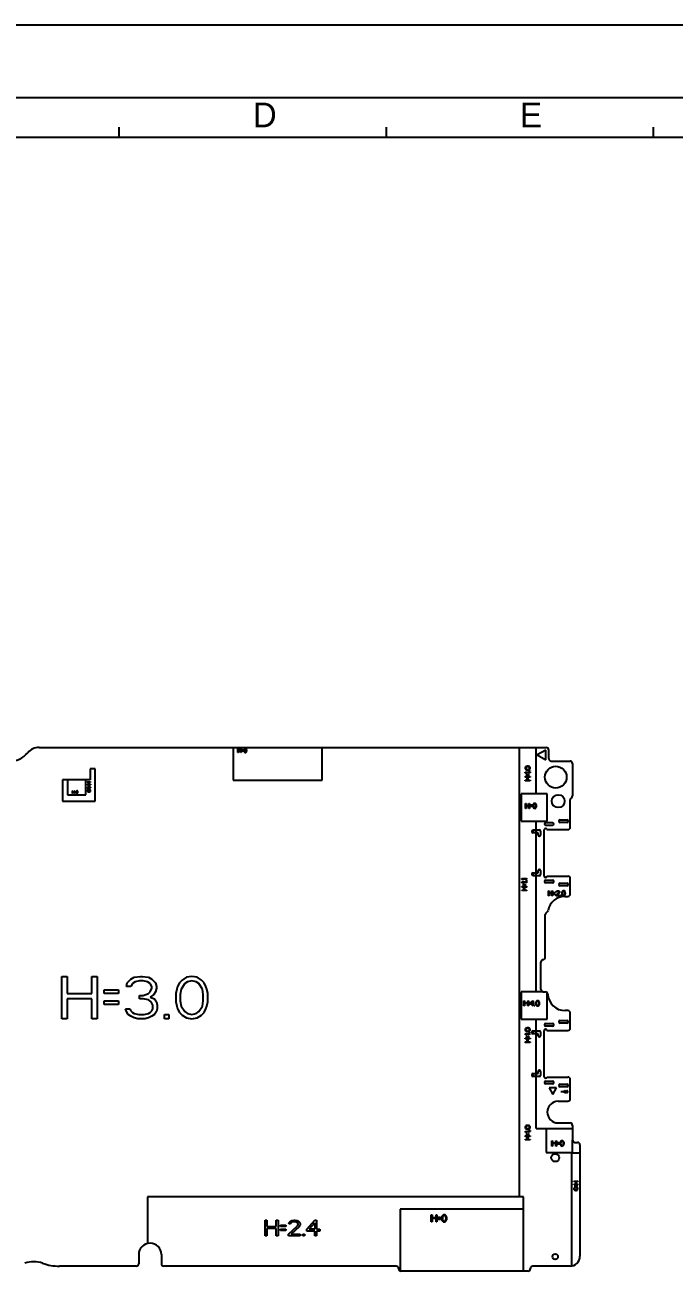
# Model space of a CAD drawing. Header units: millimetres. Extents: x 0 to 594, y 0 to 420.
# Drawn here: x 169.4 to 300.6, y 168.1 to 420 of the extents above; entities that cross this region are included whole.
import ezdxf

# ---------------------------------------------------------------- set-up
doc = ezdxf.new("R2010")
doc.units = ezdxf.units.MM
doc.header["$LTSCALE"] = 32.67
doc.layers.get('0').update_dxf_attribs({"linetype": 'CONTINUOUS'})
doc.styles.add('TEXTSTYLE_2', font='txt')

msp = doc.modelspace()

# ---------------------------------------------------------------- linework, layer by layer
at = {"color": 4, "linetype": 'CONTINUOUS'}
for p, q in [((0, 420), (594, 420)), ((20.42, 405.31), (571.42, 405.31)), ((188.42, 397.31), (188.42, 399.31)), ((242.42, 397.31), (242.42, 399.31)), ((296.42, 397.31), (296.42, 399.31)), ((26.42, 397.31), (564.92, 397.31)), ((212.42, 272.91), (212.42, 273.71)), ((212.42, 273.71), (212.52, 273.71)), ((212.52, 272.91), (212.42, 272.91)), ((212.52, 273.71), (212.52, 273.39)), ((212.52, 273.39), (212.99, 273.39)), ((212.52, 273.29), (212.52, 272.91)), ((212.99, 273.29), (212.52, 273.29)), ((212.99, 273.39), (212.99, 273.71)), ((212.99, 273.71), (213.09, 273.71)), ((212.99, 272.91), (212.99, 273.29)), ((213.09, 272.91), (212.99, 272.91)), ((213.09, 273.71), (213.09, 272.91)), ((213.22, 273.39), (213.22, 273.46)), ((213.22, 273.46), (213.49, 273.46)), ((213.49, 273.39), (213.22, 273.39)), ((213.22, 273.18), (213.22, 273.25)), ((213.22, 273.25), (213.49, 273.25)), ((213.49, 273.18), (213.22, 273.18)), ((213.49, 273.46), (213.49, 273.39)), ((213.49, 273.25), (213.49, 273.18)), ((213.64, 273.47), (213.62, 273.39)), ((213.62, 273.39), (213.62, 273.24)), ((213.62, 273.24), (213.64, 273.15)), ((213.65, 273.52), (213.64, 273.47)), ((213.64, 273.15), (213.65, 273.1)), ((213.69, 273.59), (213.65, 273.52)), ((213.65, 273.1), (213.69, 273.03)), ((213.74, 273.64), (213.69, 273.59)), ((213.69, 273.03), (213.74, 272.98)), ((213.72, 273.47), (213.7, 273.37)), ((213.7, 273.37), (213.7, 273.25)), ((213.7, 273.25), (213.72, 273.15)), ((213.79, 273.58), (213.72, 273.47)), ((213.72, 273.15), (213.79, 273.05)), ((213.82, 273.69), (213.74, 273.64)), ((213.74, 272.98), (213.82, 272.93)), ((213.84, 273.61), (213.79, 273.58)), ((213.79, 273.05), (213.84, 273.01)), ((213.92, 273.71), (213.82, 273.69)), ((213.82, 272.93), (213.92, 272.91)), ((213.92, 273.63), (213.84, 273.61)), ((213.84, 273.01), (213.92, 273)), ((214.02, 273.69), (213.92, 273.71)), ((214, 273.61), (213.92, 273.63)), ((213.92, 273), (214, 273.01)), ((213.92, 272.91), (214.02, 272.93)), ((214.05, 273.58), (214, 273.61)), ((214, 273.01), (214.05, 273.05)), ((214.1, 273.64), (214.02, 273.69)), ((214.02, 272.93), (214.1, 272.98)), ((214.12, 273.47), (214.05, 273.58)), ((214.05, 273.05), (214.12, 273.15)), ((214.15, 273.59), (214.1, 273.64)), ((214.1, 272.98), (214.15, 273.03)), ((214.14, 273.37), (214.12, 273.47)), ((214.12, 273.15), (214.14, 273.25)), ((214.14, 273.25), (214.14, 273.37)), ((214.19, 273.52), (214.15, 273.59)), ((214.15, 273.03), (214.19, 273.1)), ((214.2, 273.47), (214.19, 273.52)), ((214.19, 273.1), (214.2, 273.15)), ((214.22, 273.39), (214.2, 273.47)), ((214.2, 273.15), (214.22, 273.24)), ((214.22, 273.24), (214.22, 273.39)), ((270.51, 269.9), (270.49, 269.78)), ((270.49, 269.78), (270.51, 269.65)), ((270.57, 270.01), (270.51, 269.9)), ((270.51, 269.65), (270.57, 269.55)), ((270.64, 270.07), (270.57, 270.01)), ((270.57, 269.55), (270.64, 269.49)), ((270.62, 269.88), (270.59, 269.78)), ((270.59, 269.78), (270.62, 269.67)), ((270.66, 269.95), (270.62, 269.88)), ((270.62, 269.67), (270.66, 269.61)), ((270.72, 270.11), (270.64, 270.07)), ((270.79, 270.03), (270.66, 269.95)), ((270.66, 269.61), (270.79, 269.53)), ((270.79, 270.13), (270.72, 270.11)), ((270.89, 270.15), (270.79, 270.13)), ((270.91, 270.05), (270.79, 270.03)), ((271.08, 270.15), (270.89, 270.15)), ((271.06, 270.05), (270.91, 270.05)), ((271.19, 270.03), (271.06, 270.05)), ((271.19, 270.13), (271.08, 270.15)), ((271.25, 270.11), (271.19, 270.13)), ((271.32, 269.95), (271.19, 270.03)), ((271.19, 269.53), (271.32, 269.61)), ((271.34, 270.07), (271.25, 270.11)), ((271.36, 269.88), (271.32, 269.95)), ((271.32, 269.61), (271.36, 269.67)), ((271.4, 270.01), (271.34, 270.07)), ((271.34, 269.49), (271.4, 269.55)), ((271.38, 269.78), (271.36, 269.88)), ((271.36, 269.67), (271.38, 269.78)), ((271.47, 269.9), (271.4, 270.01)), ((271.4, 269.55), (271.47, 269.65)), ((271.49, 269.78), (271.47, 269.9)), ((271.47, 269.65), (271.49, 269.78)), ((270.49, 268.97), (271.49, 268.97)), ((270.49, 268.84), (270.49, 268.97)), ((270.64, 268.72), (270.49, 268.84)), ((270.49, 268.05), (271.49, 268.05)), ((270.49, 267.92), (270.49, 268.05)), ((270.89, 267.92), (270.49, 267.92)), ((270.49, 267.34), (270.89, 267.34)), ((270.49, 267.22), (270.49, 267.34)), ((271.49, 267.22), (270.49, 267.22)), ((270.64, 269.49), (270.72, 269.45)), ((270.81, 268.72), (270.64, 268.72)), ((271.49, 268.84), (270.66, 268.84)), ((270.66, 268.84), (270.81, 268.72)), ((270.72, 269.45), (270.79, 269.42)), ((270.79, 269.53), (270.91, 269.51)), ((270.79, 269.42), (270.89, 269.4)), ((270.81, 268.55), (270.89, 268.55)), ((270.81, 268.22), (270.81, 268.55)), ((270.89, 268.22), (270.81, 268.22)), ((270.89, 269.4), (271.08, 269.4)), ((270.89, 268.55), (270.89, 268.22)), ((270.89, 267.34), (270.89, 267.92)), ((270.91, 269.51), (271.06, 269.51)), ((271.49, 267.92), (271.02, 267.92)), ((271.02, 267.92), (271.02, 267.34)), ((271.02, 267.34), (271.49, 267.34)), ((271.06, 269.51), (271.19, 269.53)), ((271.06, 268.55), (271.15, 268.55)), ((271.06, 268.22), (271.06, 268.55)), ((271.15, 268.22), (271.06, 268.22)), ((271.08, 269.4), (271.19, 269.42)), ((271.15, 268.55), (271.15, 268.22)), ((271.19, 269.42), (271.25, 269.45)), ((271.25, 269.45), (271.34, 269.49)), ((271.38, 269.24), (271.49, 269.24)), ((271.38, 269.13), (271.38, 269.24)), ((271.49, 269.13), (271.38, 269.13)), ((271.49, 269.24), (271.49, 269.13)), ((271.49, 268.97), (271.49, 268.84)), ((271.49, 268.05), (271.49, 267.92)), ((271.49, 267.34), (271.49, 267.22)), ((270.54, 262.64), (270.66, 262.64)), ((270.54, 261.64), (270.54, 262.64)), ((270.66, 262.64), (270.66, 262.24)), ((270.66, 262.24), (271.25, 262.24)), ((271.25, 262.11), (270.66, 262.11)), ((270.66, 262.11), (270.66, 261.64)), ((271.25, 262.64), (271.37, 262.64)), ((271.25, 262.24), (271.25, 262.64)), ((271.25, 261.64), (271.25, 262.11)), ((271.37, 262.64), (271.37, 261.64)), ((271.54, 262.32), (271.87, 262.32)), ((271.54, 262.24), (271.54, 262.32)), ((271.87, 262.24), (271.54, 262.24)), ((271.54, 262.07), (271.87, 262.07)), ((271.54, 261.98), (271.54, 262.07)), ((271.87, 261.98), (271.54, 261.98)), ((271.87, 262.32), (271.87, 262.24)), ((271.87, 262.07), (271.87, 261.98)), ((272.06, 262.34), (272.04, 262.24)), ((272.04, 262.24), (272.04, 262.05)), ((272.04, 262.05), (272.06, 261.94)), ((272.08, 262.41), (272.06, 262.34)), ((272.12, 262.49), (272.08, 262.41)), ((272.19, 262.56), (272.12, 262.49)), ((272.16, 262.34), (272.14, 262.22)), ((272.14, 262.22), (272.14, 262.07)), ((272.14, 262.07), (272.16, 261.94)), ((272.25, 262.47), (272.16, 262.34)), ((272.29, 262.62), (272.19, 262.56)), ((272.31, 262.51), (272.25, 262.47)), ((272.41, 262.64), (272.29, 262.62)), ((272.41, 262.54), (272.31, 262.51)), ((272.54, 262.62), (272.41, 262.64)), ((272.52, 262.51), (272.41, 262.54)), ((272.58, 262.47), (272.52, 262.51)), ((272.64, 262.56), (272.54, 262.62)), ((272.66, 262.34), (272.58, 262.47)), ((272.71, 262.49), (272.64, 262.56)), ((272.69, 262.22), (272.66, 262.34)), ((272.66, 261.94), (272.69, 262.07)), ((272.69, 262.07), (272.69, 262.22)), ((272.75, 262.41), (272.71, 262.49)), ((272.77, 262.34), (272.75, 262.41)), ((272.79, 262.24), (272.77, 262.34)), ((272.77, 261.94), (272.79, 262.05)), ((272.79, 262.05), (272.79, 262.24)), ((270.66, 261.64), (270.54, 261.64)), ((271.37, 261.64), (271.25, 261.64)), ((272.06, 261.94), (272.08, 261.88)), ((272.08, 261.88), (272.12, 261.79)), ((272.12, 261.79), (272.19, 261.73)), ((272.16, 261.94), (272.25, 261.81)), ((272.19, 261.73), (272.29, 261.66)), ((272.25, 261.81), (272.31, 261.77)), ((272.29, 261.66), (272.41, 261.64)), ((272.31, 261.77), (272.41, 261.75)), ((272.41, 261.75), (272.52, 261.77)), ((272.41, 261.64), (272.54, 261.66)), ((272.52, 261.77), (272.58, 261.81)), ((272.54, 261.66), (272.64, 261.73)), ((272.58, 261.81), (272.66, 261.94)), ((272.64, 261.73), (272.71, 261.79)), ((272.71, 261.79), (272.75, 261.88)), ((272.75, 261.88), (272.77, 261.94)), ((269.79, 247.45), (270.79, 247.45)), ((269.79, 247.32), (269.79, 247.45)), ((269.94, 247.2), (269.79, 247.32)), ((270.11, 247.2), (269.94, 247.2)), ((270.79, 247.32), (269.96, 247.32)), ((269.96, 247.32), (270.11, 247.2)), ((270.68, 247.03), (270.79, 247.03)), ((270.68, 246.93), (270.68, 247.03)), ((270.79, 246.93), (270.68, 246.93)), ((270.79, 247.45), (270.79, 247.32)), ((270.79, 247.03), (270.79, 246.93)), ((269.79, 246.76), (270.79, 246.76)), ((269.79, 246.63), (269.79, 246.76)), ((269.94, 246.51), (269.79, 246.63)), ((269.79, 245.84), (270.79, 245.84)), ((269.79, 245.72), (269.79, 245.84)), ((270.2, 245.72), (269.79, 245.72)), ((269.79, 245.13), (270.2, 245.13)), ((269.79, 245.01), (269.79, 245.13)), ((270.79, 245.01), (269.79, 245.01)), ((270.11, 246.51), (269.94, 246.51)), ((270.79, 246.63), (269.96, 246.63)), ((269.96, 246.63), (270.11, 246.51)), ((270.11, 246.34), (270.2, 246.34)), ((270.11, 246.01), (270.11, 246.34)), ((270.2, 246.01), (270.11, 246.01)), ((270.2, 246.34), (270.2, 246.01)), ((270.2, 245.13), (270.2, 245.72)), ((270.79, 245.72), (270.32, 245.72)), ((270.32, 245.72), (270.32, 245.13)), ((270.32, 245.13), (270.79, 245.13)), ((270.37, 246.34), (270.45, 246.34)), ((270.37, 246.01), (270.37, 246.34)), ((270.45, 246.01), (270.37, 246.01)), ((270.45, 246.34), (270.45, 246.01)), ((270.79, 246.76), (270.79, 246.63)), ((270.79, 245.84), (270.79, 245.72)), ((270.79, 245.13), (270.79, 245.01)), ((275.18, 244.96), (275.3, 244.96)), ((275.18, 243.96), (275.18, 244.96)), ((275.3, 244.96), (275.3, 244.56)), ((275.3, 244.56), (275.89, 244.56)), ((275.89, 244.43), (275.3, 244.43)), ((275.3, 244.43), (275.3, 243.96)), ((275.89, 244.96), (276.01, 244.96)), ((275.89, 244.56), (275.89, 244.96)), ((275.89, 243.96), (275.89, 244.43)), ((276.01, 244.96), (276.01, 243.96)), ((276.18, 244.64), (276.51, 244.64)), ((276.18, 244.56), (276.18, 244.64)), ((276.51, 244.56), (276.18, 244.56)), ((276.18, 244.39), (276.51, 244.39)), ((276.18, 244.3), (276.18, 244.39)), ((276.51, 244.64), (276.51, 244.56)), ((276.51, 244.39), (276.51, 244.3)), ((276.68, 244.07), (277.26, 244.6)), ((276.7, 244.73), (276.72, 244.81)), ((276.8, 244.73), (276.7, 244.73)), ((276.72, 244.81), (276.8, 244.9)), ((276.8, 244.9), (276.89, 244.94)), ((276.84, 244.79), (276.8, 244.73)), ((276.91, 244.83), (276.84, 244.79)), ((277.36, 244.54), (276.84, 244.07)), ((276.89, 244.94), (277.03, 244.96)), ((277.01, 244.85), (276.91, 244.83)), ((277.09, 244.85), (277.01, 244.85)), ((277.03, 244.96), (277.11, 244.96)), ((277.2, 244.83), (277.09, 244.85)), ((277.11, 244.96), (277.24, 244.94)), ((277.26, 244.79), (277.2, 244.83)), ((277.24, 244.94), (277.32, 244.9)), ((277.3, 244.73), (277.26, 244.79)), ((277.26, 244.6), (277.3, 244.68)), ((277.3, 244.68), (277.3, 244.73)), ((277.32, 244.9), (277.41, 244.81)), ((277.41, 244.6), (277.36, 244.54)), ((277.41, 244.81), (277.43, 244.73)), ((277.43, 244.68), (277.41, 244.6)), ((277.43, 244.73), (277.43, 244.68)), ((277.89, 244.66), (277.86, 244.56)), ((277.86, 244.56), (277.86, 244.37)), ((277.86, 244.37), (277.89, 244.26)), ((277.91, 244.73), (277.89, 244.66)), ((277.95, 244.81), (277.91, 244.73)), ((278.01, 244.88), (277.95, 244.81)), ((277.99, 244.66), (277.97, 244.54)), ((277.97, 244.54), (277.97, 244.39)), ((277.97, 244.39), (277.99, 244.26)), ((278.07, 244.79), (277.99, 244.66)), ((278.11, 244.94), (278.01, 244.88)), ((278.14, 244.83), (278.07, 244.79)), ((278.24, 244.96), (278.11, 244.94)), ((278.24, 244.85), (278.14, 244.83)), ((278.36, 244.94), (278.24, 244.96)), ((278.34, 244.83), (278.24, 244.85)), ((278.41, 244.79), (278.34, 244.83)), ((278.47, 244.88), (278.36, 244.94)), ((278.49, 244.66), (278.41, 244.79)), ((278.53, 244.81), (278.47, 244.88)), ((278.51, 244.54), (278.49, 244.66)), ((278.49, 244.26), (278.51, 244.39)), ((278.51, 244.39), (278.51, 244.54)), ((278.57, 244.73), (278.53, 244.81)), ((278.59, 244.66), (278.57, 244.73)), ((278.61, 244.56), (278.59, 244.66)), ((278.59, 244.26), (278.61, 244.37)), ((278.61, 244.37), (278.61, 244.56)), ((275.3, 243.96), (275.18, 243.96)), ((276.01, 243.96), (275.89, 243.96)), ((276.51, 244.3), (276.18, 244.3)), ((276.68, 243.96), (276.68, 244.07)), ((277.43, 243.96), (276.68, 243.96)), ((276.84, 244.07), (277.43, 244.07)), ((277.43, 244.07), (277.43, 243.96)), ((277.59, 244.07), (277.7, 244.07)), ((277.59, 243.96), (277.59, 244.07)), ((277.7, 243.96), (277.59, 243.96)), ((277.7, 244.07), (277.7, 243.96)), ((277.89, 244.26), (277.91, 244.2)), ((277.91, 244.2), (277.95, 244.11)), ((277.95, 244.11), (278.01, 244.05)), ((277.99, 244.26), (278.07, 244.13)), ((278.01, 244.05), (278.11, 243.98)), ((278.07, 244.13), (278.14, 244.09)), ((278.11, 243.98), (278.24, 243.96)), ((278.14, 244.09), (278.24, 244.07)), ((278.24, 244.07), (278.34, 244.09)), ((278.24, 243.96), (278.36, 243.98)), ((278.34, 244.09), (278.41, 244.13)), ((278.36, 243.98), (278.47, 244.05)), ((278.41, 244.13), (278.49, 244.26)), ((278.47, 244.05), (278.53, 244.11)), ((278.53, 244.11), (278.57, 244.2)), ((278.57, 244.2), (278.59, 244.26)), ((176.81, 227.67), (177.88, 227.67)), ((176.81, 219.09), (176.81, 227.67)), ((177.88, 227.67), (177.88, 224.2)), ((182.89, 227.67), (183.96, 227.67)), ((182.89, 224.2), (182.89, 227.67)), ((183.96, 227.67), (183.96, 219.09)), ((190.04, 226.39), (190.75, 227.12)), ((190.75, 227.12), (191.47, 227.49)), ((191.47, 227.49), (192.72, 227.67)), ((192.54, 226.76), (191.64, 226.58)), ((193.25, 226.76), (192.54, 226.76)), ((192.72, 227.67), (193.07, 227.67)), ((193.07, 227.67), (194.33, 227.49)), ((194.15, 226.58), (193.25, 226.76)), ((194.33, 227.49), (195.04, 227.12)), ((195.04, 227.12), (195.76, 226.39)), ((201.12, 226.94), (200.58, 226.39)), ((202.01, 227.49), (201.12, 226.94)), ((203.08, 227.67), (202.01, 227.49)), ((203.08, 226.76), (202.19, 226.58)), ((204.16, 227.49), (203.08, 227.67)), ((203.98, 226.58), (203.08, 226.76)), ((205.05, 226.94), (204.16, 227.49)), ((205.59, 226.39), (205.05, 226.94)), ((177.88, 224.2), (182.89, 224.2)), ((185.39, 224.93), (188.25, 224.93)), ((185.39, 224.2), (185.39, 224.93)), ((188.25, 224.2), (185.39, 224.2)), ((188.25, 224.93), (188.25, 224.2)), ((189.86, 225.66), (190.04, 226.39)), ((190.75, 225.66), (189.86, 225.66)), ((191.11, 226.21), (190.75, 225.66)), ((191.64, 226.58), (191.11, 226.21)), ((193.25, 223.84), (194.33, 224.2)), ((194.68, 226.21), (194.15, 226.58)), ((194.33, 224.2), (194.68, 224.57)), ((195.04, 225.66), (194.68, 226.21)), ((194.68, 224.57), (195.04, 225.3)), ((195.04, 225.3), (195.04, 225.66)), ((195.76, 224.57), (195.4, 224.02)), ((195.76, 226.39), (195.93, 225.66)), ((195.93, 225.3), (195.76, 224.57)), ((195.93, 225.66), (195.93, 225.3)), ((200.05, 225.11), (199.87, 224.2)), ((199.87, 224.2), (199.87, 222.56)), ((200.22, 225.66), (200.05, 225.11)), ((200.58, 226.39), (200.22, 225.66)), ((200.94, 225.11), (200.76, 224.02)), ((201.65, 226.21), (200.94, 225.11)), ((202.19, 226.58), (201.65, 226.21)), ((204.51, 226.21), (203.98, 226.58)), ((205.23, 225.11), (204.51, 226.21)), ((205.41, 224.02), (205.23, 225.11)), ((205.94, 225.66), (205.59, 226.39)), ((206.12, 225.11), (205.94, 225.66)), ((206.3, 224.2), (206.12, 225.11)), ((206.3, 222.56), (206.3, 224.2)), ((182.89, 223.11), (177.88, 223.11)), ((177.88, 223.11), (177.88, 219.09)), ((182.89, 219.09), (182.89, 223.11)), ((185.39, 222.74), (188.25, 222.74)), ((185.39, 222.01), (185.39, 222.74)), ((188.25, 222.01), (185.39, 222.01)), ((188.25, 222.74), (188.25, 222.01)), ((192.54, 223.84), (193.25, 223.84)), ((192.54, 223.11), (192.54, 223.84)), ((193.25, 223.11), (192.54, 223.11)), ((194.33, 222.92), (193.25, 223.11)), ((194.86, 222.56), (194.33, 222.92)), ((195.4, 224.02), (194.68, 223.47)), ((194.68, 223.47), (195.58, 223.11)), ((195.22, 221.83), (194.86, 222.56)), ((195.22, 221.1), (195.22, 221.83)), ((195.58, 223.11), (195.93, 222.56)), ((195.93, 222.56), (196.11, 221.83)), ((196.11, 221.83), (196.11, 221.1)), ((199.87, 222.56), (200.05, 221.65)), ((200.76, 224.02), (200.76, 222.74)), ((200.76, 222.74), (200.94, 221.65)), ((205.23, 221.65), (205.41, 222.74)), ((205.41, 222.74), (205.41, 224.02)), ((206.12, 221.65), (206.3, 222.56)), ((270.24, 222.76), (270.37, 222.76)), ((270.24, 221.69), (270.24, 222.76)), ((270.37, 221.69), (270.24, 221.69)), ((270.37, 222.76), (270.37, 222.33)), ((270.37, 222.33), (271, 222.33)), ((271, 222.19), (270.37, 222.19)), ((270.37, 222.19), (270.37, 221.69)), ((271, 222.76), (271.14, 222.76)), ((271, 222.33), (271, 222.76)), ((271, 221.69), (271, 222.19)), ((271.14, 221.69), (271, 221.69)), ((271.14, 222.76), (271.14, 221.69)), ((271.31, 222.42), (271.67, 222.42)), ((271.31, 222.33), (271.31, 222.42)), ((271.67, 222.33), (271.31, 222.33)), ((271.31, 222.15), (271.67, 222.15)), ((271.31, 222.05), (271.31, 222.15)), ((271.67, 222.05), (271.31, 222.05)), ((271.67, 222.42), (271.67, 222.33)), ((271.67, 222.15), (271.67, 222.05)), ((271.85, 222.6), (271.99, 222.76)), ((271.85, 222.42), (271.85, 222.6)), ((271.99, 222.58), (271.85, 222.42)), ((271.99, 222.76), (272.12, 222.76)), ((271.99, 221.69), (271.99, 222.58)), ((272.12, 221.69), (271.99, 221.69)), ((272.12, 222.76), (272.12, 221.69)), ((272.3, 221.8), (272.41, 221.8)), ((272.3, 221.69), (272.3, 221.8)), ((272.41, 221.69), (272.3, 221.69)), ((272.41, 221.8), (272.41, 221.69)), ((272.61, 222.44), (272.59, 222.33)), ((272.59, 222.33), (272.59, 222.12)), ((272.59, 222.12), (272.61, 222.01)), ((272.63, 222.51), (272.61, 222.44)), ((272.61, 222.01), (272.63, 221.94)), ((272.68, 222.6), (272.63, 222.51)), ((272.63, 221.94), (272.68, 221.85)), ((272.75, 222.67), (272.68, 222.6)), ((272.68, 221.85), (272.75, 221.78)), ((272.72, 222.44), (272.7, 222.31)), ((272.7, 222.31), (272.7, 222.15)), ((272.7, 222.15), (272.72, 222.01)), ((272.81, 222.58), (272.72, 222.44)), ((272.72, 222.01), (272.81, 221.87)), ((272.86, 222.74), (272.75, 222.67)), ((272.75, 221.78), (272.86, 221.71)), ((272.88, 222.63), (272.81, 222.58)), ((272.81, 221.87), (272.88, 221.83)), ((272.99, 222.76), (272.86, 222.74)), ((272.86, 221.71), (272.99, 221.69)), ((272.99, 222.65), (272.88, 222.63)), ((272.88, 221.83), (272.99, 221.8)), ((273.13, 222.74), (272.99, 222.76)), ((273.1, 222.63), (272.99, 222.65)), ((272.99, 221.8), (273.1, 221.83)), ((272.99, 221.69), (273.13, 221.71)), ((273.17, 222.58), (273.1, 222.63)), ((273.1, 221.83), (273.17, 221.87)), ((273.24, 222.67), (273.13, 222.74)), ((273.13, 221.71), (273.24, 221.78)), ((273.26, 222.44), (273.17, 222.58)), ((273.17, 221.87), (273.26, 222.01)), ((273.31, 222.6), (273.24, 222.67)), ((273.24, 221.78), (273.31, 221.85)), ((273.28, 222.31), (273.26, 222.44)), ((273.26, 222.01), (273.28, 222.15)), ((273.28, 222.15), (273.28, 222.31)), ((273.35, 222.51), (273.31, 222.6)), ((273.31, 221.85), (273.35, 221.94)), ((273.37, 222.44), (273.35, 222.51)), ((273.35, 221.94), (273.37, 222.01)), ((273.4, 222.33), (273.37, 222.44)), ((273.37, 222.01), (273.4, 222.12)), ((273.4, 222.12), (273.4, 222.33)), ((189.68, 221.1), (190.57, 221.1)), ((189.86, 220.55), (189.68, 221.1)), ((190.21, 220), (189.86, 220.55)), ((190.75, 219.64), (190.21, 220)), ((190.57, 221.1), (190.75, 220.73)), ((190.75, 220.73), (191.11, 220.37)), ((191.47, 219.27), (190.75, 219.64)), ((191.11, 220.37), (191.47, 220.19)), ((191.47, 220.19), (192.36, 220)), ((192.18, 219.09), (191.47, 219.27)), ((192.36, 220), (193.43, 220)), ((193.43, 220), (194.33, 220.19)), ((194.33, 219.27), (193.61, 219.09)), ((194.33, 220.19), (194.68, 220.37)), ((195.04, 219.64), (194.33, 219.27)), ((194.68, 220.37), (195.04, 220.73)), ((195.04, 220.73), (195.22, 221.1)), ((195.58, 220), (195.04, 219.64)), ((195.93, 220.55), (195.58, 220)), ((196.11, 221.1), (195.93, 220.55)), ((197.54, 220), (198.44, 220)), ((197.54, 219.09), (197.54, 220)), ((198.44, 220), (198.44, 219.09)), ((200.05, 221.65), (200.22, 221.1)), ((200.22, 221.1), (200.58, 220.37)), ((200.58, 220.37), (201.12, 219.82)), ((200.94, 221.65), (201.65, 220.55)), ((201.12, 219.82), (202.01, 219.27)), ((201.65, 220.55), (202.19, 220.19)), ((202.01, 219.27), (203.08, 219.09)), ((202.19, 220.19), (203.08, 220)), ((203.08, 220), (203.98, 220.19)), ((203.08, 219.09), (204.16, 219.27)), ((203.98, 220.19), (204.51, 220.55)), ((204.16, 219.27), (205.05, 219.82)), ((204.51, 220.55), (205.23, 221.65)), ((205.05, 219.82), (205.59, 220.37)), ((205.59, 220.37), (205.94, 221.1)), ((205.94, 221.1), (206.12, 221.65)), ((177.88, 219.09), (176.81, 219.09)), ((183.96, 219.09), (182.89, 219.09)), ((193.61, 219.09), (192.18, 219.09)), ((198.44, 219.09), (197.54, 219.09)), ((270.51, 217.02), (270.49, 216.9)), ((270.49, 216.9), (270.51, 216.77)), ((270.57, 217.12), (270.51, 217.02)), ((270.51, 216.77), (270.57, 216.67)), ((270.64, 217.19), (270.57, 217.12)), ((270.57, 216.67), (270.64, 216.6)), ((270.62, 217), (270.59, 216.9)), ((270.59, 216.9), (270.62, 216.79)), ((270.66, 217.06), (270.62, 217)), ((270.62, 216.79), (270.66, 216.73)), ((270.72, 217.23), (270.64, 217.19)), ((270.79, 217.15), (270.66, 217.06)), ((270.66, 216.73), (270.79, 216.65)), ((270.79, 217.25), (270.72, 217.23)), ((270.89, 217.27), (270.79, 217.25)), ((270.91, 217.17), (270.79, 217.15)), ((270.79, 216.65), (270.91, 216.62)), ((271.08, 217.27), (270.89, 217.27)), ((271.06, 217.17), (270.91, 217.17)), ((271.19, 217.15), (271.06, 217.17)), ((271.06, 216.62), (271.19, 216.65)), ((271.19, 217.25), (271.08, 217.27)), ((271.25, 217.23), (271.19, 217.25)), ((271.32, 217.06), (271.19, 217.15)), ((271.19, 216.65), (271.32, 216.73)), ((271.34, 217.19), (271.25, 217.23)), ((271.36, 217), (271.32, 217.06)), ((271.32, 216.73), (271.36, 216.79)), ((271.4, 217.12), (271.34, 217.19)), ((271.34, 216.6), (271.4, 216.67)), ((271.38, 216.9), (271.36, 217)), ((271.36, 216.79), (271.38, 216.9)), ((271.47, 217.02), (271.4, 217.12)), ((271.4, 216.67), (271.47, 216.77)), ((271.49, 216.9), (271.47, 217.02)), ((271.47, 216.77), (271.49, 216.9)), ((270.49, 216.08), (271.49, 216.08)), ((270.49, 215.96), (270.49, 216.08)), ((270.64, 215.83), (270.49, 215.96)), ((270.49, 215.17), (271.49, 215.17)), ((270.49, 215.04), (270.49, 215.17)), ((270.89, 215.04), (270.49, 215.04)), ((270.49, 214.46), (270.89, 214.46)), ((270.49, 214.33), (270.49, 214.46)), ((271.49, 214.33), (270.49, 214.33)), ((270.64, 216.6), (270.72, 216.56)), ((270.81, 215.83), (270.64, 215.83)), ((271.49, 215.96), (270.66, 215.96)), ((270.66, 215.96), (270.81, 215.83)), ((270.72, 216.56), (270.79, 216.54)), ((270.79, 216.54), (270.89, 216.52)), ((270.81, 215.67), (270.89, 215.67)), ((270.81, 215.33), (270.81, 215.67)), ((270.89, 215.33), (270.81, 215.33)), ((270.89, 216.52), (271.08, 216.52)), ((270.89, 215.67), (270.89, 215.33)), ((270.89, 214.46), (270.89, 215.04)), ((270.91, 216.62), (271.06, 216.62)), ((271.49, 215.04), (271.02, 215.04)), ((271.02, 215.04), (271.02, 214.46)), ((271.02, 214.46), (271.49, 214.46)), ((271.06, 215.67), (271.15, 215.67)), ((271.06, 215.33), (271.06, 215.67)), ((271.15, 215.33), (271.06, 215.33)), ((271.08, 216.52), (271.19, 216.54)), ((271.15, 215.67), (271.15, 215.33)), ((271.19, 216.54), (271.25, 216.56)), ((271.25, 216.56), (271.34, 216.6)), ((271.38, 216.35), (271.49, 216.35)), ((271.38, 216.25), (271.38, 216.35)), ((271.49, 216.25), (271.38, 216.25)), ((271.49, 216.35), (271.49, 216.25)), ((271.49, 216.08), (271.49, 215.96)), ((271.49, 215.17), (271.49, 215.04)), ((271.49, 214.46), (271.49, 214.33)), ((277.88, 204.54), (277.92, 204.54)), ((277.88, 204.19), (277.88, 204.54)), ((277.92, 204.19), (277.88, 204.19)), ((277.92, 204.54), (277.92, 204.4)), ((277.92, 204.4), (278.13, 204.4)), ((278.13, 204.36), (277.92, 204.36)), ((277.92, 204.36), (277.92, 204.19)), ((278.13, 204.54), (278.17, 204.54)), ((278.13, 204.4), (278.13, 204.54)), ((278.13, 204.19), (278.13, 204.36)), ((278.17, 204.19), (278.13, 204.19)), ((278.17, 204.54), (278.17, 204.19)), ((278.23, 204.43), (278.35, 204.43)), ((278.23, 204.4), (278.23, 204.43)), ((278.35, 204.4), (278.23, 204.4)), ((278.23, 204.34), (278.35, 204.34)), ((278.23, 204.31), (278.23, 204.34)), ((278.35, 204.31), (278.23, 204.31)), ((278.35, 204.43), (278.35, 204.4)), ((278.35, 204.34), (278.35, 204.31)), ((278.41, 204.46), (278.42, 204.49)), ((278.45, 204.46), (278.41, 204.46)), ((278.41, 204.23), (278.61, 204.42)), ((278.41, 204.19), (278.41, 204.23)), ((278.67, 204.19), (278.41, 204.19)), ((278.42, 204.49), (278.45, 204.52)), ((278.45, 204.52), (278.48, 204.54)), ((278.46, 204.48), (278.45, 204.46)), ((278.49, 204.5), (278.46, 204.48)), ((278.65, 204.39), (278.46, 204.23)), ((278.46, 204.23), (278.67, 204.23)), ((278.48, 204.54), (278.53, 204.54)), ((278.52, 204.51), (278.49, 204.5)), ((278.55, 204.51), (278.52, 204.51)), ((278.53, 204.54), (278.56, 204.54)), ((278.59, 204.5), (278.55, 204.51)), ((278.56, 204.54), (278.6, 204.54)), ((278.61, 204.48), (278.59, 204.5)), ((278.6, 204.54), (278.63, 204.52)), ((278.63, 204.46), (278.61, 204.48)), ((278.61, 204.42), (278.63, 204.45)), ((278.63, 204.52), (278.66, 204.49)), ((278.63, 204.45), (278.63, 204.46)), ((278.66, 204.42), (278.65, 204.39)), ((278.66, 204.49), (278.67, 204.46)), ((278.67, 204.45), (278.66, 204.42)), ((278.67, 204.46), (278.67, 204.45)), ((278.67, 204.23), (278.67, 204.19)), ((278.73, 204.23), (278.77, 204.23)), ((278.73, 204.19), (278.73, 204.23)), ((278.77, 204.19), (278.73, 204.19)), ((278.77, 204.23), (278.77, 204.19)), ((278.84, 204.46), (278.83, 204.44)), ((278.83, 204.44), (278.83, 204.4)), ((278.83, 204.4), (278.83, 204.33)), ((278.83, 204.33), (278.83, 204.3)), ((278.83, 204.3), (278.84, 204.27)), ((278.86, 204.49), (278.84, 204.46)), ((278.84, 204.27), (278.86, 204.24)), ((278.88, 204.51), (278.86, 204.49)), ((278.87, 204.44), (278.86, 204.39)), ((278.86, 204.39), (278.86, 204.34)), ((278.86, 204.34), (278.87, 204.3)), ((278.86, 204.24), (278.88, 204.22)), ((278.9, 204.48), (278.87, 204.44)), ((278.87, 204.3), (278.9, 204.25)), ((278.91, 204.54), (278.88, 204.51)), ((278.88, 204.22), (278.91, 204.2)), ((278.92, 204.5), (278.9, 204.48)), ((278.9, 204.25), (278.92, 204.24)), ((278.96, 204.54), (278.91, 204.54)), ((278.91, 204.2), (278.96, 204.19)), ((278.96, 204.51), (278.92, 204.5)), ((278.92, 204.24), (278.96, 204.23)), ((279, 204.54), (278.96, 204.54)), ((279, 204.5), (278.96, 204.51)), ((278.96, 204.23), (279, 204.24)), ((278.96, 204.19), (279, 204.2)), ((279.04, 204.51), (279, 204.54)), ((279.02, 204.48), (279, 204.5)), ((279, 204.24), (279.02, 204.25)), ((279, 204.2), (279.04, 204.22)), ((279.05, 204.44), (279.02, 204.48)), ((279.02, 204.25), (279.05, 204.3)), ((279.06, 204.49), (279.04, 204.51)), ((279.04, 204.22), (279.06, 204.24)), ((279.05, 204.39), (279.05, 204.44)), ((279.05, 204.34), (279.05, 204.39)), ((279.05, 204.3), (279.05, 204.34)), ((279.08, 204.46), (279.06, 204.49)), ((279.06, 204.24), (279.08, 204.27)), ((279.08, 204.44), (279.08, 204.46)), ((279.09, 204.4), (279.08, 204.44)), ((279.08, 204.3), (279.09, 204.33)), ((279.08, 204.27), (279.08, 204.3)), ((279.09, 204.33), (279.09, 204.4)), ((270.51, 197.29), (270.49, 197.17)), ((270.49, 197.17), (270.51, 197.04)), ((270.57, 197.39), (270.51, 197.29)), ((270.51, 197.04), (270.57, 196.94)), ((270.64, 197.46), (270.57, 197.39)), ((270.57, 196.94), (270.64, 196.87)), ((270.62, 197.27), (270.59, 197.17)), ((270.59, 197.17), (270.62, 197.06)), ((270.66, 197.33), (270.62, 197.27)), ((270.62, 197.06), (270.66, 197)), ((270.72, 197.5), (270.64, 197.46)), ((270.64, 196.87), (270.72, 196.83)), ((270.79, 197.42), (270.66, 197.33)), ((270.66, 197), (270.79, 196.92)), ((270.79, 197.52), (270.72, 197.5)), ((270.72, 196.83), (270.79, 196.81)), ((270.89, 197.54), (270.79, 197.52)), ((270.91, 197.44), (270.79, 197.42)), ((270.79, 196.92), (270.91, 196.89)), ((270.79, 196.81), (270.89, 196.79)), ((271.08, 197.54), (270.89, 197.54)), ((270.89, 196.79), (271.08, 196.79)), ((271.06, 197.44), (270.91, 197.44)), ((270.91, 196.89), (271.06, 196.89)), ((271.19, 197.42), (271.06, 197.44)), ((271.06, 196.89), (271.19, 196.92)), ((271.19, 197.52), (271.08, 197.54)), ((271.08, 196.79), (271.19, 196.81)), ((271.25, 197.5), (271.19, 197.52)), ((271.32, 197.33), (271.19, 197.42)), ((271.19, 196.92), (271.32, 197)), ((271.19, 196.81), (271.25, 196.83)), ((271.34, 197.46), (271.25, 197.5)), ((271.25, 196.83), (271.34, 196.87)), ((271.36, 197.27), (271.32, 197.33)), ((271.32, 197), (271.36, 197.06)), ((271.4, 197.39), (271.34, 197.46)), ((271.34, 196.87), (271.4, 196.94)), ((271.38, 197.17), (271.36, 197.27)), ((271.36, 197.06), (271.38, 197.17)), ((271.38, 196.62), (271.49, 196.62)), ((271.38, 196.52), (271.38, 196.62)), ((271.49, 196.52), (271.38, 196.52)), ((271.47, 197.29), (271.4, 197.39)), ((271.4, 196.94), (271.47, 197.04)), ((271.49, 197.17), (271.47, 197.29)), ((271.47, 197.04), (271.49, 197.17)), ((271.49, 196.62), (271.49, 196.52)), ((270.49, 196.35), (271.49, 196.35)), ((270.49, 196.23), (270.49, 196.35)), ((270.64, 196.1), (270.49, 196.23)), ((270.49, 195.44), (271.49, 195.44)), ((270.49, 195.31), (270.49, 195.44)), ((270.89, 195.31), (270.49, 195.31)), ((270.49, 194.73), (270.89, 194.73)), ((270.49, 194.6), (270.49, 194.73)), ((271.49, 194.6), (270.49, 194.6)), ((270.81, 196.1), (270.64, 196.1)), ((271.49, 196.23), (270.66, 196.23)), ((270.66, 196.23), (270.81, 196.1)), ((270.81, 195.94), (270.89, 195.94)), ((270.81, 195.6), (270.81, 195.94)), ((270.89, 195.6), (270.81, 195.6)), ((270.89, 195.94), (270.89, 195.6)), ((270.89, 194.73), (270.89, 195.31)), ((271.49, 195.31), (271.02, 195.31)), ((271.02, 195.31), (271.02, 194.73)), ((271.02, 194.73), (271.49, 194.73)), ((271.06, 195.94), (271.15, 195.94)), ((271.06, 195.6), (271.06, 195.94)), ((271.15, 195.6), (271.06, 195.6)), ((271.15, 195.94), (271.15, 195.6)), ((271.49, 196.35), (271.49, 196.23)), ((271.49, 195.44), (271.49, 195.31)), ((271.49, 194.73), (271.49, 194.6)), ((275.9, 194.45), (276.03, 194.45)), ((275.9, 193.36), (275.9, 194.45)), ((276.03, 194.45), (276.03, 194.01)), ((276.03, 194.01), (276.67, 194.01)), ((276.67, 194.45), (276.81, 194.45)), ((276.67, 194.01), (276.67, 194.45)), ((276.81, 194.45), (276.81, 193.36)), ((276.99, 194.1), (277.35, 194.1)), ((276.99, 194.01), (276.99, 194.1)), ((277.35, 194.01), (276.99, 194.01)), ((277.35, 194.1), (277.35, 194.01)), ((277.55, 194.13), (277.53, 194.01)), ((277.53, 194.01), (277.53, 193.8)), ((277.58, 194.2), (277.55, 194.13)), ((277.62, 194.29), (277.58, 194.2)), ((277.69, 194.36), (277.62, 194.29)), ((277.67, 194.13), (277.65, 193.99)), ((277.65, 193.99), (277.65, 193.83)), ((277.76, 194.27), (277.67, 194.13)), ((277.8, 194.43), (277.69, 194.36)), ((277.83, 194.31), (277.76, 194.27)), ((277.94, 194.45), (277.8, 194.43)), ((277.94, 194.34), (277.83, 194.31)), ((278.08, 194.43), (277.94, 194.45)), ((278.05, 194.31), (277.94, 194.34)), ((278.12, 194.27), (278.05, 194.31)), ((278.19, 194.36), (278.08, 194.43)), ((278.21, 194.13), (278.12, 194.27)), ((278.26, 194.29), (278.19, 194.36)), ((278.24, 193.99), (278.21, 194.13)), ((278.24, 193.83), (278.24, 193.99)), ((278.3, 194.2), (278.26, 194.29)), ((278.33, 194.13), (278.3, 194.2)), ((278.35, 194.01), (278.33, 194.13)), ((278.35, 193.8), (278.35, 194.01)), ((276.03, 193.36), (275.9, 193.36)), ((276.67, 193.87), (276.03, 193.87)), ((276.03, 193.87), (276.03, 193.36)), ((276.67, 193.36), (276.67, 193.87)), ((276.81, 193.36), (276.67, 193.36)), ((276.99, 193.83), (277.35, 193.83)), ((276.99, 193.73), (276.99, 193.83)), ((277.35, 193.73), (276.99, 193.73)), ((277.35, 193.83), (277.35, 193.73)), ((277.53, 193.8), (277.55, 193.69)), ((277.55, 193.69), (277.58, 193.62)), ((277.58, 193.62), (277.62, 193.53)), ((277.62, 193.53), (277.69, 193.46)), ((277.65, 193.83), (277.67, 193.69)), ((277.67, 193.69), (277.76, 193.55)), ((277.69, 193.46), (277.8, 193.39)), ((277.76, 193.55), (277.83, 193.5)), ((277.8, 193.39), (277.94, 193.36)), ((277.83, 193.5), (277.94, 193.48)), ((277.94, 193.48), (278.05, 193.5)), ((277.94, 193.36), (278.08, 193.39)), ((278.05, 193.5), (278.12, 193.55)), ((278.08, 193.39), (278.19, 193.46)), ((278.12, 193.55), (278.21, 193.69)), ((278.19, 193.46), (278.26, 193.53)), ((278.21, 193.69), (278.24, 193.83)), ((278.26, 193.53), (278.3, 193.62)), ((278.3, 193.62), (278.33, 193.69)), ((278.33, 193.69), (278.35, 193.8)), ((280.33, 186.29), (281.16, 186.29)), ((280.33, 186.19), (280.33, 186.29)), ((280.71, 186.19), (280.33, 186.19)), ((280.33, 185.7), (280.71, 185.7)), ((280.33, 185.6), (280.33, 185.7)), ((281.16, 185.6), (280.33, 185.6)), ((280.34, 184.84), (280.33, 184.73)), ((280.33, 184.73), (280.34, 184.63)), ((280.4, 184.92), (280.34, 184.84)), ((280.34, 184.63), (280.4, 184.54)), ((280.45, 184.98), (280.4, 184.92)), ((280.4, 184.54), (280.45, 184.49)), ((280.43, 184.82), (280.41, 184.73)), ((280.41, 184.73), (280.43, 184.65)), ((280.47, 184.87), (280.43, 184.82)), ((280.43, 184.65), (280.47, 184.6)), ((280.52, 185.01), (280.45, 184.98)), ((280.45, 184.49), (280.52, 184.46)), ((280.57, 184.94), (280.47, 184.87)), ((280.47, 184.6), (280.57, 184.53)), ((280.57, 185.03), (280.52, 185.01)), ((280.52, 184.46), (280.57, 184.44)), ((280.66, 185.05), (280.57, 185.03)), ((280.68, 184.96), (280.57, 184.94)), ((280.57, 184.53), (280.68, 184.51)), ((280.57, 184.44), (280.66, 184.42)), ((280.61, 185.46), (280.68, 185.46)), ((280.61, 185.18), (280.61, 185.46)), ((280.68, 185.18), (280.61, 185.18)), ((280.82, 185.05), (280.66, 185.05)), ((280.66, 184.42), (280.82, 184.42)), ((280.68, 185.46), (280.68, 185.18)), ((280.8, 184.96), (280.68, 184.96)), ((280.68, 184.51), (280.8, 184.51)), ((280.71, 185.7), (280.71, 186.19)), ((280.91, 184.94), (280.8, 184.96)), ((280.8, 184.51), (280.91, 184.53)), ((281.16, 186.19), (280.82, 186.19)), ((280.82, 186.19), (280.82, 185.7)), ((280.82, 185.7), (281.16, 185.7)), ((280.82, 185.46), (280.89, 185.46)), ((280.82, 185.18), (280.82, 185.46)), ((280.89, 185.18), (280.82, 185.18)), ((280.91, 185.03), (280.82, 185.05)), ((280.82, 184.42), (280.91, 184.44)), ((280.89, 185.46), (280.89, 185.18)), ((280.96, 185.01), (280.91, 185.03)), ((281.02, 184.87), (280.91, 184.94)), ((280.91, 184.53), (281.02, 184.6)), ((280.91, 184.44), (280.96, 184.46)), ((281.03, 184.98), (280.96, 185.01)), ((280.96, 184.46), (281.03, 184.49)), ((281.05, 184.82), (281.02, 184.87)), ((281.02, 184.6), (281.05, 184.65)), ((281.09, 184.92), (281.03, 184.98)), ((281.03, 184.49), (281.09, 184.54)), ((281.07, 184.73), (281.05, 184.82)), ((281.05, 184.65), (281.07, 184.73)), ((281.14, 184.84), (281.09, 184.92)), ((281.09, 184.54), (281.14, 184.63)), ((281.16, 184.73), (281.14, 184.84)), ((281.14, 184.63), (281.16, 184.73)), ((281.16, 186.29), (281.16, 186.19)), ((281.16, 185.7), (281.16, 185.6)), ((251.48, 179.47), (251.65, 179.47)), ((251.48, 178.06), (251.48, 179.47)), ((251.65, 179.47), (251.65, 178.9)), ((251.65, 178.9), (252.47, 178.9)), ((252.47, 179.47), (252.65, 179.47)), ((252.47, 178.9), (252.47, 179.47)), ((252.65, 179.47), (252.65, 178.06)), ((252.89, 179.02), (253.36, 179.02)), ((252.89, 178.9), (252.89, 179.02)), ((253.36, 178.9), (252.89, 178.9)), ((253.36, 179.02), (253.36, 178.9)), ((253.62, 179.05), (253.59, 178.9)), ((253.59, 178.9), (253.59, 178.63)), ((253.65, 179.14), (253.62, 179.05)), ((253.71, 179.26), (253.65, 179.14)), ((253.8, 179.35), (253.71, 179.26)), ((253.77, 179.05), (253.74, 178.87)), ((253.74, 178.87), (253.74, 178.66)), ((253.88, 179.23), (253.77, 179.05)), ((253.94, 179.44), (253.8, 179.35)), ((253.97, 179.29), (253.88, 179.23)), ((254.12, 179.47), (253.94, 179.44)), ((254.12, 179.32), (253.97, 179.29)), ((254.3, 179.44), (254.12, 179.47)), ((254.27, 179.29), (254.12, 179.32)), ((254.35, 179.23), (254.27, 179.29)), ((254.44, 179.35), (254.3, 179.44)), ((254.47, 179.05), (254.35, 179.23)), ((254.53, 179.26), (254.44, 179.35)), ((254.5, 178.87), (254.47, 179.05)), ((254.5, 178.66), (254.5, 178.87)), ((254.59, 179.14), (254.53, 179.26)), ((254.62, 179.05), (254.59, 179.14)), ((254.65, 178.9), (254.62, 179.05)), ((254.65, 178.63), (254.65, 178.9)), ((217.9, 178.37), (218.29, 178.37)), ((217.9, 175.22), (217.9, 178.37)), ((218.29, 178.37), (218.29, 177.1)), ((218.29, 177.1), (220.13, 177.1)), ((220.13, 176.7), (218.29, 176.7)), ((218.29, 176.7), (218.29, 175.22)), ((220.13, 178.37), (220.52, 178.37)), ((220.13, 177.1), (220.13, 178.37)), ((220.13, 175.22), (220.13, 176.7)), ((220.52, 178.37), (220.52, 175.22)), ((221.05, 177.37), (222.1, 177.37)), ((221.05, 177.1), (221.05, 177.37)), ((222.1, 177.1), (221.05, 177.1)), ((221.05, 176.56), (222.1, 176.56)), ((221.05, 176.29), (221.05, 176.56)), ((222.1, 177.37), (222.1, 177.1)), ((222.1, 176.56), (222.1, 176.29)), ((222.62, 175.56), (224.46, 177.23)), ((222.69, 177.64), (222.75, 177.9)), ((223.02, 177.64), (222.69, 177.64)), ((222.75, 177.9), (223.02, 178.17)), ((223.02, 178.17), (223.28, 178.31)), ((223.15, 177.84), (223.02, 177.64)), ((223.34, 177.97), (223.15, 177.84)), ((224.79, 177.03), (223.15, 175.56)), ((223.28, 178.31), (223.74, 178.37)), ((223.67, 178.04), (223.34, 177.97)), ((223.93, 178.04), (223.67, 178.04)), ((223.74, 178.37), (224, 178.37)), ((224.26, 177.97), (223.93, 178.04)), ((224, 178.37), (224.39, 178.31)), ((224.46, 177.84), (224.26, 177.97)), ((224.39, 178.31), (224.66, 178.17)), ((224.59, 177.64), (224.46, 177.84)), ((224.46, 177.23), (224.59, 177.5)), ((224.59, 177.5), (224.59, 177.64)), ((224.66, 178.17), (224.92, 177.9)), ((224.92, 177.23), (224.79, 177.03)), ((224.92, 177.9), (224.98, 177.64)), ((224.98, 177.5), (224.92, 177.23)), ((224.98, 177.64), (224.98, 177.5)), ((226.36, 176.56), (227.94, 178.37)), ((226.36, 176.16), (226.36, 176.56)), ((226.82, 176.56), (227.94, 177.84)), ((227.94, 176.56), (226.82, 176.56)), ((227.94, 178.37), (228.33, 178.37)), ((227.94, 177.84), (227.94, 176.56)), ((228.33, 178.37), (228.33, 176.56)), ((228.33, 176.56), (228.99, 176.56)), ((228.99, 176.56), (228.99, 176.16)), ((251.65, 178.06), (251.48, 178.06)), ((252.47, 178.72), (251.65, 178.72)), ((251.65, 178.72), (251.65, 178.06)), ((252.47, 178.06), (252.47, 178.72)), ((252.65, 178.06), (252.47, 178.06)), ((252.89, 178.66), (253.36, 178.66)), ((252.89, 178.54), (252.89, 178.66)), ((253.36, 178.54), (252.89, 178.54)), ((253.36, 178.66), (253.36, 178.54)), ((253.59, 178.63), (253.62, 178.48)), ((253.62, 178.48), (253.65, 178.39)), ((253.65, 178.39), (253.71, 178.27)), ((253.71, 178.27), (253.8, 178.18)), ((253.74, 178.66), (253.77, 178.48)), ((253.77, 178.48), (253.88, 178.3)), ((253.8, 178.18), (253.94, 178.09)), ((253.88, 178.3), (253.97, 178.24)), ((253.94, 178.09), (254.12, 178.06)), ((253.97, 178.24), (254.12, 178.21)), ((254.12, 178.21), (254.27, 178.24)), ((254.12, 178.06), (254.3, 178.09)), ((254.27, 178.24), (254.35, 178.3)), ((254.3, 178.09), (254.44, 178.18)), ((254.35, 178.3), (254.47, 178.48)), ((254.44, 178.18), (254.53, 178.27)), ((254.47, 178.48), (254.5, 178.66)), ((254.53, 178.27), (254.59, 178.39)), ((254.59, 178.39), (254.62, 178.48)), ((254.62, 178.48), (254.65, 178.63)), ((218.29, 175.22), (217.9, 175.22)), ((220.52, 175.22), (220.13, 175.22)), ((222.1, 176.29), (221.05, 176.29)), ((222.62, 175.22), (222.62, 175.56)), ((224.98, 175.22), (222.62, 175.22)), ((223.15, 175.56), (224.98, 175.56)), ((224.98, 175.56), (224.98, 175.22)), ((225.51, 175.56), (225.84, 175.56)), ((225.51, 175.22), (225.51, 175.56)), ((225.84, 175.22), (225.51, 175.22)), ((225.84, 175.56), (225.84, 175.22)), ((227.94, 176.16), (226.36, 176.16)), ((227.94, 175.22), (227.94, 176.16)), ((228.33, 175.22), (227.94, 175.22)), ((228.99, 176.16), (228.33, 176.16)), ((228.33, 176.16), (228.33, 175.22))]:
    msp.add_line(p, q, dxfattribs=at)
at = {"color": 7, "linetype": 'CONTINUOUS'}
for p, q in [((172.21, 273.93), (274.75, 273.93)), ((275.25, 271.7), (275.25, 273.43)), ((275.75, 271.2), (279.55, 271.2)), ((280.05, 270.7), (280.05, 264.19)), ((279.6, 257.83), (279.6, 263.37)), ((272.1, 257.27), (273.35, 257.27)), ((273.58, 257.04), (273.58, 256.25)), ((274.35, 247.93), (274.35, 257.33)), ((274.67, 258.75), (275.98, 258.75)), ((275.98, 258.2), (274.68, 258.2)), ((274.85, 257.33), (279.1, 257.33)), ((277.57, 259.35), (278.88, 259.35)), ((278.88, 258.8), (277.58, 258.8)), ((273.13, 256.67), (272.1, 256.67)), ((273.13, 256.25), (273.13, 256.67)), ((272.1, 248.63), (273.13, 248.63)), ((273.35, 248.03), (272.1, 248.03)), ((273.13, 248.63), (273.13, 249.06)), ((273.58, 249.06), (273.58, 248.26)), ((274.68, 247.11), (275.98, 247.11)), ((274.85, 247.93), (279.1, 247.93)), ((279.6, 244.35), (279.6, 247.43)), ((275.98, 246.56), (274.67, 246.56)), ((278.88, 245.96), (277.57, 245.96)), ((277.58, 246.51), (278.88, 246.51)), ((278.55, 243.85), (279.1, 243.85)), ((274.55, 231.55), (274.55, 240.2)), ((273.65, 225.05), (273.65, 230.55)), ((274.15, 224.55), (274.55, 224.55)), ((279.1, 220.75), (278.55, 220.75)), ((279.6, 217.23), (279.6, 220.25)), ((272.1, 216.67), (273.35, 216.67)), ((274.35, 207.33), (274.35, 216.73)), ((274.67, 218.15), (275.98, 218.15)), ((275.98, 217.6), (274.68, 217.6)), ((274.85, 216.73), (279.1, 216.73)), ((277.57, 218.75), (278.88, 218.75)), ((278.88, 218.2), (277.58, 218.2)), ((273.13, 216.07), (272.1, 216.07)), ((273.13, 215.65), (273.13, 216.07)), ((273.58, 216.44), (273.58, 215.65)), ((272.1, 208.03), (273.13, 208.03)), ((273.35, 207.43), (272.1, 207.43)), ((273.13, 208.03), (273.13, 208.46)), ((273.58, 208.46), (273.58, 207.66)), ((274.85, 207.33), (279.1, 207.33)), ((279.6, 202.95), (279.6, 206.83)), ((275.98, 205.96), (274.67, 205.96)), ((274.68, 206.51), (275.98, 206.51)), ((278.88, 205.36), (277.57, 205.36)), ((277.58, 205.91), (278.88, 205.91)), ((277.15, 202.45), (279.1, 202.45)), ((277.15, 198.05), (279.55, 198.05)), ((280.05, 197.55), (280.05, 194.6)), ((280.55, 194.1), (281.05, 194.1)), ((281.55, 193.6), (281.55, 171.1)), ((192.35, 171.45), (192.35, 169.6)), ((196.95, 171.45), (196.95, 169.6)), ((191.85, 169.1), (176.32, 169.1)), ((244.4, 169.1), (197.45, 169.1)), ((279.55, 169.1), (272.05, 169.1)), ((271.05, 168.1), (245.4, 168.1))]:
    msp.add_line(p, q, dxfattribs=at)
at = {"color": 40, "linetype": 'CONTINUOUS'}
for p, q in [((211.45, 273.93), (211.45, 267.35)), ((229.45, 267.35), (229.45, 273.93)), ((269.31, 183.1), (269.31, 273.93)), ((272.7, 264.68), (272.7, 273.93)), ((274.66, 273.43), (272.93, 272.43)), ((272.93, 272.43), (274.66, 271.43)), ((274.66, 271.43), (274.66, 273.43)), ((182.55, 269.6), (182.55, 267.4)), ((183.55, 269.6), (182.55, 269.6)), ((183.55, 263.1), (183.55, 269.6)), ((176.95, 267.4), (176.95, 263.1)), ((182.55, 267.4), (176.95, 267.4)), ((177.94, 267.4), (177.94, 264.4)), ((181.64, 264.4), (181.64, 267.4)), ((211.45, 267.35), (229.45, 267.35)), ((178.98, 264.67), (178.98, 265.16)), ((178.98, 265.16), (179.04, 265.16)), ((179.04, 264.67), (178.98, 264.67)), ((179.04, 265.16), (179.04, 264.96)), ((179.04, 264.96), (179.33, 264.96)), ((179.04, 264.9), (179.04, 264.67)), ((179.33, 264.9), (179.04, 264.9)), ((179.33, 264.96), (179.33, 265.16)), ((179.33, 265.16), (179.39, 265.16)), ((179.33, 264.67), (179.33, 264.9)), ((179.39, 264.67), (179.33, 264.67)), ((179.39, 265.16), (179.39, 264.67)), ((179.47, 264.96), (179.47, 265)), ((179.47, 265), (179.63, 265)), ((179.63, 264.96), (179.47, 264.96)), ((179.47, 264.84), (179.47, 264.88)), ((179.47, 264.88), (179.63, 264.88)), ((179.63, 264.84), (179.47, 264.84)), ((179.63, 265), (179.63, 264.96)), ((179.63, 264.88), (179.63, 264.84)), ((179.73, 265.01), (179.72, 264.96)), ((179.72, 264.96), (179.72, 264.87)), ((179.72, 264.87), (179.73, 264.82)), ((179.74, 265.05), (179.73, 265.01)), ((179.73, 264.82), (179.74, 264.79)), ((179.76, 265.09), (179.74, 265.05)), ((179.74, 264.79), (179.76, 264.74)), ((179.79, 265.12), (179.76, 265.09)), ((179.76, 264.74), (179.79, 264.71)), ((179.78, 265.01), (179.77, 264.95)), ((179.77, 264.95), (179.77, 264.88)), ((179.77, 264.88), (179.78, 264.82)), ((179.82, 265.08), (179.78, 265.01)), ((179.78, 264.82), (179.82, 264.75)), ((179.84, 265.15), (179.79, 265.12)), ((179.79, 264.71), (179.84, 264.68)), ((179.85, 265.1), (179.82, 265.08)), ((179.82, 264.75), (179.85, 264.73)), ((179.9, 265.16), (179.84, 265.15)), ((179.84, 264.68), (179.9, 264.67)), ((179.9, 265.11), (179.85, 265.1)), ((179.85, 264.73), (179.9, 264.72)), ((179.96, 265.15), (179.9, 265.16)), ((179.95, 265.1), (179.9, 265.11)), ((179.9, 264.72), (179.95, 264.73)), ((179.9, 264.67), (179.96, 264.68)), ((179.98, 265.08), (179.95, 265.1)), ((179.95, 264.73), (179.98, 264.75)), ((180.01, 265.12), (179.96, 265.15)), ((179.96, 264.68), (180.01, 264.71)), ((180.02, 265.01), (179.98, 265.08)), ((179.98, 264.75), (180.02, 264.82)), ((180.04, 265.09), (180.01, 265.12)), ((180.01, 264.71), (180.04, 264.74)), ((180.03, 264.95), (180.02, 265.01)), ((180.02, 264.82), (180.03, 264.88)), ((180.03, 264.88), (180.03, 264.95)), ((180.06, 265.05), (180.04, 265.09)), ((180.04, 264.74), (180.06, 264.79)), ((180.07, 265.01), (180.06, 265.05)), ((180.06, 264.79), (180.07, 264.82)), ((180.08, 264.96), (180.07, 265.01)), ((180.07, 264.82), (180.08, 264.87)), ((180.08, 264.87), (180.08, 264.96)), ((181.95, 266.9), (181.95, 266.99)), ((181.95, 266.99), (182.64, 266.99)), ((182.28, 266.9), (181.95, 266.9)), ((181.95, 266.41), (181.95, 266.5)), ((181.95, 266.5), (182.28, 266.5)), ((182.64, 266.41), (181.95, 266.41)), ((181.95, 265.78), (181.95, 265.86)), ((181.95, 265.86), (182.53, 265.86)), ((182.64, 265.78), (181.95, 265.78)), ((181.95, 265.59), (181.95, 265.66)), ((181.95, 265.66), (182.03, 265.66)), ((182.03, 265.59), (181.95, 265.59)), ((181.97, 265.3), (181.95, 265.22)), ((181.95, 265.22), (181.97, 265.13)), ((182.01, 265.38), (181.97, 265.3)), ((181.97, 265.13), (182.01, 265.06)), ((182.06, 265.42), (182.01, 265.38)), ((182.01, 265.06), (182.06, 265.02)), ((182.03, 265.66), (182.03, 265.59)), ((182.04, 265.29), (182.03, 265.22)), ((182.03, 265.22), (182.04, 265.15)), ((182.07, 265.33), (182.04, 265.29)), ((182.04, 265.15), (182.07, 265.1)), ((182.12, 265.45), (182.06, 265.42)), ((182.06, 265.02), (182.12, 264.99)), ((182.16, 265.39), (182.07, 265.33)), ((182.07, 265.1), (182.16, 265.04)), ((182.16, 265.46), (182.12, 265.45)), ((182.12, 264.99), (182.16, 264.97)), ((182.23, 265.48), (182.16, 265.46)), ((182.25, 265.4), (182.16, 265.39)), ((182.16, 265.04), (182.25, 265.03)), ((182.16, 264.97), (182.23, 264.96)), ((182.19, 266.07), (182.19, 266.3)), ((182.19, 266.3), (182.25, 266.3)), ((182.25, 266.07), (182.19, 266.07)), ((182.37, 265.48), (182.23, 265.48)), ((182.23, 264.96), (182.37, 264.96)), ((182.25, 266.3), (182.25, 266.07)), ((182.35, 265.4), (182.25, 265.4)), ((182.25, 265.03), (182.35, 265.03)), ((182.28, 266.5), (182.28, 266.9)), ((182.44, 265.39), (182.35, 265.4)), ((182.35, 265.03), (182.44, 265.04)), ((182.37, 266.9), (182.37, 266.5)), ((182.64, 266.9), (182.37, 266.9)), ((182.37, 266.5), (182.64, 266.5)), ((182.37, 266.07), (182.37, 266.3)), ((182.37, 266.3), (182.42, 266.3)), ((182.42, 266.07), (182.37, 266.07)), ((182.44, 265.46), (182.37, 265.48)), ((182.37, 264.96), (182.44, 264.97)), ((182.42, 266.3), (182.42, 266.07)), ((182.42, 265.95), (182.54, 265.95)), ((182.53, 265.86), (182.42, 265.95)), ((182.48, 265.45), (182.44, 265.46)), ((182.53, 265.33), (182.44, 265.39)), ((182.44, 265.04), (182.53, 265.1)), ((182.44, 264.97), (182.48, 264.99)), ((182.54, 265.42), (182.48, 265.45)), ((182.48, 264.99), (182.54, 265.02)), ((182.56, 265.29), (182.53, 265.33)), ((182.53, 265.1), (182.56, 265.15)), ((182.54, 265.95), (182.64, 265.86)), ((182.59, 265.38), (182.54, 265.42)), ((182.54, 265.02), (182.59, 265.06)), ((182.57, 265.22), (182.56, 265.29)), ((182.56, 265.15), (182.57, 265.22)), ((182.63, 265.3), (182.59, 265.38)), ((182.59, 265.06), (182.63, 265.13)), ((182.64, 265.22), (182.63, 265.3)), ((182.63, 265.13), (182.64, 265.22)), ((182.64, 266.99), (182.64, 266.9)), ((182.64, 266.5), (182.64, 266.41)), ((182.64, 265.86), (182.64, 265.78)), ((274.9, 264.58), (269.65, 264.58)), ((269.65, 264.58), (269.65, 259.08)), ((274.9, 259.08), (274.9, 264.58)), ((176.95, 263.1), (183.55, 263.1)), ((177.94, 264.4), (181.64, 264.4)), ((269.65, 259.08), (274.9, 259.08)), ((272.07, 257.27), (272.07, 256.67)), ((272.7, 224.55), (272.7, 259.08)), ((272.07, 248.63), (272.07, 248.03)), ((274.15, 224.55), (269.65, 224.55)), ((269.65, 224.55), (269.65, 219.05)), ((274.9, 219.05), (274.9, 224.41)), ((269.65, 219.05), (274.9, 219.05)), ((272.07, 216.67), (272.07, 216.07)), ((272.7, 196.9), (272.7, 219.05)), ((272.07, 208.03), (272.07, 207.43)), ((276.81, 205.12), (275.31, 205.12)), ((275.31, 205.12), (276.06, 203.82)), ((276.06, 203.82), (276.81, 205.12)), ((272.7, 196.9), (280.05, 196.9)), ((274.75, 196.9), (274.75, 192.05)), ((280.05, 192.05), (280.05, 194.6)), ((274.75, 192.05), (280.05, 192.05)), ((281.55, 191.95), (279.85, 191.95)), ((279.85, 191.95), (279.85, 169.13)), ((270.15, 183.1), (194.15, 183.1)), ((194.15, 183.1), (194.15, 173.66)), ((270.15, 168.1), (270.15, 183.1)), ((270.15, 180.6), (245.24, 180.6)), ((245.24, 180.6), (245.24, 168.1))]:
    msp.add_line(p, q, dxfattribs=at)
at = {"color": 7, "linetype": 'CONTINUOUS'}
for centre, radius in [((276.65, 267.95), 2.2), ((277.15, 263.1), 1.3), ((276.55, 191.02), 0.8), ((276.55, 171.02), 0.55)]:
    msp.add_circle(centre, radius, dxfattribs=at)
for centre, radius, start, end in [((166.15, 276.15), 5, 220.7304, 319.2696), ((172.21, 270.93), 3, 90, 139.2696), ((274.75, 273.43), 0.5, 0, 90), ((275.75, 271.7), 0.5, 180, 270), ((279.55, 270.7), 0.5, 0, 90), ((280.1, 263.37), 0.5, 123.367, 180), ((279.55, 264.2), 0.5, 303.367, 360), ((272.1, 256.97), 0.3, 90, 270), ((273.35, 257.04), 0.23, 0, 90), ((274.6, 257.33), 0.25, 0, 180), ((274.68, 258.47), 0.275, 91.5566, 270), ((275.98, 258.47), 0.275, 270, 90), ((277.58, 259.07), 0.275, 91.5566, 270), ((278.88, 259.07), 0.275, 270, 90), ((279.1, 257.83), 0.5, 270, 360), ((273.36, 256.25), 0.225, 180, 360), ((272.1, 248.33), 0.3, 90, 270), ((273.36, 249.06), 0.225, 0, 180), ((273.35, 248.26), 0.23, 270, 360), ((274.6, 247.93), 0.25, 180, 360), ((274.68, 246.83), 0.275, 90, 268.4434), ((275.98, 246.83), 0.275, 270, 90), ((279.1, 247.43), 0.5, 0, 90), ((277.58, 246.23), 0.275, 90, 268.4434), ((278.88, 246.23), 0.275, 270, 90), ((279.1, 244.35), 0.5, 270, 360), ((278.55, 240.35), 3.5, 90, 169.1405), ((275.05, 240.2), 0.5, 115.3641, 180), ((274.62, 241.11), 0.5, 295.3641, 349.1405), ((274.15, 230.55), 0.5, 95.7392, 180), ((274.05, 231.55), 0.5, 275.7392, 360), ((274.15, 225.05), 0.5, 180, 270), ((274.55, 224.05), 0.5, 2.866, 90), ((278.55, 224.25), 3.5, 182.866, 270), ((279.1, 220.25), 0.5, 0, 90), ((272.1, 216.37), 0.3, 90, 270), ((273.35, 216.44), 0.23, 0, 90), ((274.6, 216.73), 0.25, 0, 180), ((274.68, 217.87), 0.275, 91.5566, 270), ((275.98, 217.87), 0.275, 270, 90), ((277.58, 218.47), 0.275, 91.5566, 270), ((278.88, 218.47), 0.275, 270, 90), ((279.1, 217.23), 0.5, 270, 360), ((273.36, 215.65), 0.225, 180, 360), ((272.1, 207.73), 0.3, 90, 270), ((273.36, 208.46), 0.225, 0, 180), ((273.35, 207.66), 0.23, 270, 360), ((274.6, 207.33), 0.25, 180, 360), ((279.1, 206.83), 0.5, 0, 90), ((274.68, 206.23), 0.275, 90, 268.4434), ((275.98, 206.23), 0.275, 270, 90), ((277.58, 205.63), 0.275, 90, 268.4434), ((278.88, 205.63), 0.275, 270, 90), ((277.15, 200.25), 2.2, 90, 270), ((279.1, 202.95), 0.5, 270, 360), ((279.55, 197.55), 0.5, 0, 90), ((280.55, 194.6), 0.5, 180, 270), ((281.05, 193.6), 0.5, 0, 90), ((194.65, 171.45), 2.3, 0, 180), ((171.15, 164.7), 5.3, 70.2501, 109.7499), ((176.32, 179.1), 10, 250.2501, 270), ((191.85, 169.6), 0.5, 270, 360), ((197.45, 169.6), 0.5, 180, 270), ((244.4, 168.6), 0.5, 0, 90), ((272.05, 168.6), 0.5, 90, 180), ((279.55, 171.1), 2, 270, 360), ((245.4, 168.6), 0.5, 180, 270), ((271.05, 168.6), 0.5, 270, 360)]:
    msp.add_arc(centre, radius, start, end, dxfattribs=at)

# ---------------------------------------------------------------- texts
at = {"color": 2, "linetype": 'CONTINUOUS', "char_height": 5, "width": 5, "attachment_point": 1, "line_spacing_factor": 0.9, "style": 'TEXTSTYLE_2'}
for s, insert in [('D', (215.42, 404.31)), ('E', (269.42, 404.31))]:
    msp.add_mtext(s, dxfattribs=dict(at, insert=insert))

doc.saveas('drawing.dxf')
